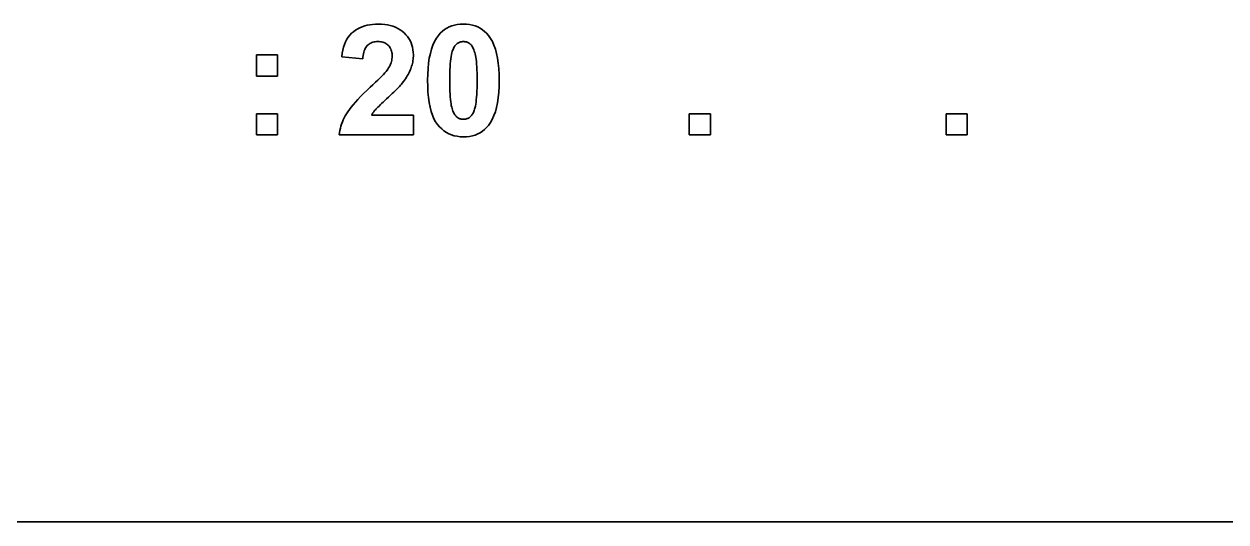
# Model space of a CAD drawing. Extents: x 23 to 587, y 4 to 413.
# Drawn here: x 242.37 to 250.54, y 153.04 to 156.43 of the extents above; entities that cross this region are included whole.
import ezdxf

# ---------------------------------------------------------------- set-up
doc = ezdxf.new("R2010")
doc.units = 0
doc.layers.get('0').update_dxf_attribs({"lineweight": 13})

# ---------------------------------------------------------------- blocks, each defined once
blk = doc.blocks.new('BLOCK7080')
at = {"color": 7, "lineweight": 35, "ltscale": 0.000850178}
blk.add_line((-48.039, 31.689), (-48.013, 31.711), dxfattribs=at)
at = {"color": 7, "lineweight": 35, "ltscale": 0.000848393}
blk.add_line((-48.013, 31.711), (-47.985, 31.731), dxfattribs=at)
at = {"color": 7, "lineweight": 35, "ltscale": 0.000848748}
blk.add_line((-47.985, 31.731), (-47.956, 31.748), dxfattribs=at)
at = {"color": 7, "lineweight": 35, "ltscale": 0.000852675}
blk.add_line((-47.956, 31.748), (-47.926, 31.764), dxfattribs=at)
at = {"color": 7, "lineweight": 35, "ltscale": 0.000861728}
blk.add_line((-47.926, 31.764), (-47.894, 31.777), dxfattribs=at)
at = {"color": 7, "lineweight": 35, "ltscale": 0.000874683}
blk.add_line((-47.894, 31.777), (-47.861, 31.789), dxfattribs=at)
at = {"color": 7, "lineweight": 35, "ltscale": 0.000891861}
blk.add_line((-47.861, 31.789), (-47.827, 31.798), dxfattribs=at)
at = {"color": 7, "lineweight": 35, "ltscale": 0.000912815}
blk.add_line((-47.827, 31.798), (-47.791, 31.805), dxfattribs=at)
at = {"color": 7, "lineweight": 35, "ltscale": 0.00093761}
blk.add_line((-47.791, 31.805), (-47.754, 31.81), dxfattribs=at)
at = {"color": 7, "lineweight": 35, "ltscale": 0.00096539}
blk.add_line((-47.754, 31.81), (-47.715, 31.814), dxfattribs=at)
at = {"color": 7, "lineweight": 35, "ltscale": 0.000996353}
blk.add_line((-47.715, 31.814), (-47.675, 31.815), dxfattribs=at)
at = {"color": 7, "lineweight": 35, "ltscale": 0.001087}
blk.add_line((-47.675, 31.815), (-47.632, 31.813), dxfattribs=at)
at = {"color": 7, "lineweight": 35, "ltscale": 0.001043}
blk.add_line((-47.632, 31.813), (-47.59, 31.81), dxfattribs=at)
at = {"color": 7, "lineweight": 35, "ltscale": 0.001003}
blk.add_line((-47.59, 31.81), (-47.551, 31.804), dxfattribs=at)
at = {"color": 7, "lineweight": 35, "ltscale": 0.000966732}
blk.add_line((-47.551, 31.804), (-47.513, 31.795), dxfattribs=at)
at = {"color": 7, "lineweight": 35, "ltscale": 0.000935483}
blk.add_line((-47.513, 31.795), (-47.477, 31.785), dxfattribs=at)
at = {"color": 7, "lineweight": 35, "ltscale": 0.000910193}
blk.add_line((-47.477, 31.785), (-47.443, 31.771), dxfattribs=at)
at = {"color": 7, "lineweight": 35, "ltscale": 0.000890415}
blk.add_line((-47.443, 31.771), (-47.411, 31.756), dxfattribs=at)
at = {"color": 7, "lineweight": 35, "ltscale": 0.000876876}
blk.add_line((-47.411, 31.756), (-47.381, 31.738), dxfattribs=at)
at = {"color": 7, "lineweight": 35, "ltscale": 0.000870221}
blk.add_line((-47.381, 31.738), (-47.353, 31.718), dxfattribs=at)
at = {"color": 7, "lineweight": 35, "ltscale": 0.00086951}
blk.add_line((-47.353, 31.718), (-47.327, 31.695), dxfattribs=at)
at = {"color": 7, "lineweight": 35, "ltscale": 0.000942967}
blk.add_line((-46.834, 31.69), (-46.806, 31.716), dxfattribs=at)
at = {"color": 7, "lineweight": 35, "ltscale": 0.000929019}
blk.add_line((-46.806, 31.716), (-46.777, 31.739), dxfattribs=at)
at = {"color": 7, "lineweight": 35, "ltscale": 0.00092326}
blk.add_line((-46.777, 31.739), (-46.746, 31.759), dxfattribs=at)
at = {"color": 7, "lineweight": 35, "ltscale": 0.000927058}
blk.add_line((-46.746, 31.759), (-46.713, 31.776), dxfattribs=at)
at = {"color": 7, "lineweight": 35, "ltscale": 0.000938943}
blk.add_line((-46.713, 31.776), (-46.678, 31.79), dxfattribs=at)
at = {"color": 7, "lineweight": 35, "ltscale": 0.000959793}
blk.add_line((-46.678, 31.79), (-46.641, 31.801), dxfattribs=at)
at = {"color": 7, "lineweight": 35, "ltscale": 0.000988305}
blk.add_line((-46.641, 31.801), (-46.603, 31.808), dxfattribs=at)
at = {"color": 7, "lineweight": 35, "ltscale": 0.001024}
for p, q in [((-46.603, 31.808), (-46.562, 31.813)), ((-46.436, 30.289), (-46.477, 30.284))]:
    blk.add_line(p, q, dxfattribs=at)
at = {"color": 7, "lineweight": 35, "ltscale": 0.001067}
for p, q in [((-46.562, 31.813), (-46.519, 31.815)), ((-46.519, 31.815), (-46.477, 31.813))]:
    blk.add_line(p, q, dxfattribs=at)
at = {"color": 7, "lineweight": 35, "ltscale": 0.001025}
for p, q in [((-46.477, 31.813), (-46.436, 31.808)), ((-46.815, 30.391), (-46.845, 30.419))]:
    blk.add_line(p, q, dxfattribs=at)
at = {"color": 7, "lineweight": 35, "ltscale": 0.000990151}
blk.add_line((-46.436, 31.808), (-46.397, 31.801), dxfattribs=at)
at = {"color": 7, "lineweight": 35, "ltscale": 0.000962381}
blk.add_line((-46.397, 31.801), (-46.36, 31.79), dxfattribs=at)
at = {"color": 7, "lineweight": 35, "ltscale": 0.000942919}
blk.add_line((-46.36, 31.79), (-46.325, 31.776), dxfattribs=at)
at = {"color": 7, "lineweight": 35, "ltscale": 0.000932061}
blk.add_line((-46.325, 31.776), (-46.292, 31.759), dxfattribs=at)
at = {"color": 7, "lineweight": 35, "ltscale": 0.000929682}
blk.add_line((-46.292, 31.759), (-46.261, 31.738), dxfattribs=at)
at = {"color": 7, "lineweight": 35, "ltscale": 0.000936733}
blk.add_line((-46.261, 31.738), (-46.231, 31.715), dxfattribs=at)
at = {"color": 7, "lineweight": 35, "ltscale": 0.00095222}
blk.add_line((-46.231, 31.715), (-46.204, 31.689), dxfattribs=at)
at = {"color": 7, "lineweight": 35, "ltscale": 0.001004}
blk.add_line((-48.149, 31.501), (-48.136, 31.539), dxfattribs=at)
at = {"color": 7, "lineweight": 35, "ltscale": 0.000961237}
blk.add_line((-48.136, 31.539), (-48.121, 31.574), dxfattribs=at)
at = {"color": 7, "lineweight": 35, "ltscale": 0.000923868}
blk.add_line((-48.121, 31.574), (-48.104, 31.607), dxfattribs=at)
at = {"color": 7, "lineweight": 35, "ltscale": 0.000893395}
blk.add_line((-48.104, 31.607), (-48.084, 31.637), dxfattribs=at)
at = {"color": 7, "lineweight": 35, "ltscale": 0.000870783}
blk.add_line((-48.084, 31.637), (-48.063, 31.664), dxfattribs=at)
at = {"color": 7, "lineweight": 35, "ltscale": 0.000856068}
blk.add_line((-48.063, 31.664), (-48.039, 31.689), dxfattribs=at)
at = {"color": 7, "lineweight": 35, "ltscale": 0.000373308}
blk.add_line((-47.803, 31.541), (-47.815, 31.532), dxfattribs=at)
at = {"color": 7, "lineweight": 35, "ltscale": 0.000372446}
blk.add_line((-47.791, 31.55), (-47.803, 31.541), dxfattribs=at)
at = {"color": 7, "lineweight": 35, "ltscale": 0.000374415}
blk.add_line((-47.777, 31.557), (-47.791, 31.55), dxfattribs=at)
at = {"color": 7, "lineweight": 35, "ltscale": 0.000379591}
blk.add_line((-47.763, 31.563), (-47.777, 31.557), dxfattribs=at)
at = {"color": 7, "lineweight": 35, "ltscale": 0.000387095}
blk.add_line((-47.749, 31.567), (-47.763, 31.563), dxfattribs=at)
at = {"color": 7, "lineweight": 35, "ltscale": 0.000397113}
blk.add_line((-47.733, 31.571), (-47.749, 31.567), dxfattribs=at)
at = {"color": 7, "lineweight": 35, "ltscale": 0.000409814}
blk.add_line((-47.717, 31.574), (-47.733, 31.571), dxfattribs=at)
at = {"color": 7, "lineweight": 35, "ltscale": 0.000424465}
blk.add_line((-47.7, 31.576), (-47.717, 31.574), dxfattribs=at)
at = {"color": 7, "lineweight": 35, "ltscale": 0.000441177}
blk.add_line((-47.683, 31.576), (-47.7, 31.576), dxfattribs=at)
at = {"color": 7, "lineweight": 35, "ltscale": 0.000445738}
blk.add_line((-47.665, 31.576), (-47.683, 31.576), dxfattribs=at)
at = {"color": 7, "lineweight": 35, "ltscale": 0.000427467}
blk.add_line((-47.648, 31.574), (-47.665, 31.576), dxfattribs=at)
at = {"color": 7, "lineweight": 35, "ltscale": 0.000411158}
blk.add_line((-47.632, 31.571), (-47.648, 31.574), dxfattribs=at)
at = {"color": 7, "lineweight": 35, "ltscale": 0.00039695}
blk.add_line((-47.616, 31.568), (-47.632, 31.571), dxfattribs=at)
at = {"color": 7, "lineweight": 35, "ltscale": 0.000384674}
blk.add_line((-47.601, 31.563), (-47.616, 31.568), dxfattribs=at)
at = {"color": 7, "lineweight": 35, "ltscale": 0.000374989}
blk.add_line((-47.588, 31.558), (-47.601, 31.563), dxfattribs=at)
at = {"color": 7, "lineweight": 35, "ltscale": 0.00036783}
blk.add_line((-47.574, 31.551), (-47.588, 31.558), dxfattribs=at)
at = {"color": 7, "lineweight": 35, "ltscale": 0.000363589}
blk.add_line((-47.562, 31.543), (-47.574, 31.551), dxfattribs=at)
at = {"color": 7, "lineweight": 35, "ltscale": 0.000362108}
blk.add_line((-47.551, 31.534), (-47.562, 31.543), dxfattribs=at)
at = {"color": 7, "lineweight": 35, "ltscale": 0.000859981}
blk.add_line((-47.327, 31.695), (-47.302, 31.67), dxfattribs=at)
at = {"color": 7, "lineweight": 35, "ltscale": 0.000838392}
blk.add_line((-47.302, 31.67), (-47.281, 31.645), dxfattribs=at)
at = {"color": 7, "lineweight": 35, "ltscale": 0.000823263}
blk.add_line((-47.281, 31.645), (-47.262, 31.618), dxfattribs=at)
at = {"color": 7, "lineweight": 35, "ltscale": 0.000812658}
blk.add_line((-47.262, 31.618), (-47.245, 31.59), dxfattribs=at)
at = {"color": 7, "lineweight": 35, "ltscale": 0.000808932}
blk.add_line((-47.245, 31.59), (-47.231, 31.561), dxfattribs=at)
at = {"color": 7, "lineweight": 35, "ltscale": 0.000810975}
blk.add_line((-47.231, 31.561), (-47.22, 31.53), dxfattribs=at)
at = {"color": 7, "lineweight": 35, "ltscale": 0.001347}
blk.add_line((-46.934, 31.528), (-46.912, 31.577), dxfattribs=at)
at = {"color": 7, "lineweight": 35, "ltscale": 0.001274}
for p, q in [((-46.912, 31.577), (-46.887, 31.621)), ((-46.921, 30.529), (-46.941, 30.576))]:
    blk.add_line(p, q, dxfattribs=at)
at = {"color": 7, "lineweight": 35, "ltscale": 0.001213}
for p, q in [((-46.887, 31.621), (-46.859, 31.661)), ((-46.152, 30.476), (-46.18, 30.436))]:
    blk.add_line(p, q, dxfattribs=at)
at = {"color": 7, "lineweight": 35, "ltscale": 0.000965352}
blk.add_line((-46.859, 31.661), (-46.834, 31.69), dxfattribs=at)
at = {"color": 7, "lineweight": 35, "ltscale": 0.000268644}
blk.add_line((-46.62, 31.536), (-46.612, 31.543), dxfattribs=at)
at = {"color": 7, "lineweight": 35, "ltscale": 0.000260657}
blk.add_line((-46.612, 31.543), (-46.604, 31.549), dxfattribs=at)
at = {"color": 7, "lineweight": 35, "ltscale": 0.000255773}
for p, q in [((-46.604, 31.549), (-46.596, 31.555)), ((-46.434, 30.548), (-46.443, 30.542))]:
    blk.add_line(p, q, dxfattribs=at)
at = {"color": 7, "lineweight": 35, "ltscale": 0.000251624}
blk.add_line((-46.596, 31.555), (-46.587, 31.56), dxfattribs=at)
at = {"color": 7, "lineweight": 35, "ltscale": 0.00024911}
blk.add_line((-46.587, 31.56), (-46.578, 31.564), dxfattribs=at)
at = {"color": 7, "lineweight": 35, "ltscale": 0.000247436}
blk.add_line((-46.578, 31.564), (-46.569, 31.568), dxfattribs=at)
at = {"color": 7, "lineweight": 35, "ltscale": 0.000247247}
blk.add_line((-46.569, 31.568), (-46.559, 31.571), dxfattribs=at)
at = {"color": 7, "lineweight": 35, "ltscale": 0.000247978}
blk.add_line((-46.559, 31.571), (-46.55, 31.573), dxfattribs=at)
at = {"color": 7, "lineweight": 35, "ltscale": 0.000250475}
for p, q in [((-46.55, 31.573), (-46.54, 31.575)), ((-46.489, 30.524), (-46.499, 30.523))]:
    blk.add_line(p, q, dxfattribs=at)
at = {"color": 7, "lineweight": 35, "ltscale": 0.000253541}
blk.add_line((-46.54, 31.575), (-46.53, 31.576), dxfattribs=at)
at = {"color": 7, "lineweight": 35, "ltscale": 0.000258411}
blk.add_line((-46.53, 31.576), (-46.519, 31.576), dxfattribs=at)
at = {"color": 7, "lineweight": 35, "ltscale": 0.000257974}
blk.add_line((-46.519, 31.576), (-46.509, 31.576), dxfattribs=at)
at = {"color": 7, "lineweight": 35, "ltscale": 0.000253429}
blk.add_line((-46.509, 31.576), (-46.499, 31.575), dxfattribs=at)
at = {"color": 7, "lineweight": 35, "ltscale": 0.00024971}
blk.add_line((-46.499, 31.575), (-46.489, 31.573), dxfattribs=at)
at = {"color": 7, "lineweight": 35, "ltscale": 0.000247225}
blk.add_line((-46.489, 31.573), (-46.479, 31.571), dxfattribs=at)
at = {"color": 7, "lineweight": 35, "ltscale": 0.000246176}
blk.add_line((-46.479, 31.571), (-46.47, 31.568), dxfattribs=at)
at = {"color": 7, "lineweight": 35, "ltscale": 0.000246019}
blk.add_line((-46.47, 31.568), (-46.461, 31.564), dxfattribs=at)
at = {"color": 7, "lineweight": 35, "ltscale": 0.000247716}
blk.add_line((-46.461, 31.564), (-46.452, 31.56), dxfattribs=at)
at = {"color": 7, "lineweight": 35, "ltscale": 0.000249822}
blk.add_line((-46.452, 31.56), (-46.443, 31.555), dxfattribs=at)
at = {"color": 7, "lineweight": 35, "ltscale": 0.000254026}
blk.add_line((-46.443, 31.555), (-46.435, 31.549), dxfattribs=at)
at = {"color": 7, "lineweight": 35, "ltscale": 0.000258812}
blk.add_line((-46.435, 31.549), (-46.427, 31.543), dxfattribs=at)
at = {"color": 7, "lineweight": 35, "ltscale": 0.000269836}
blk.add_line((-46.427, 31.543), (-46.419, 31.536), dxfattribs=at)
at = {"color": 7, "lineweight": 35, "ltscale": 0.000975697}
blk.add_line((-46.204, 31.689), (-46.179, 31.659), dxfattribs=at)
at = {"color": 7, "lineweight": 35, "ltscale": 0.001203}
blk.add_line((-46.179, 31.659), (-46.151, 31.62), dxfattribs=at)
at = {"color": 7, "lineweight": 35, "ltscale": 0.001266}
blk.add_line((-46.151, 31.62), (-46.126, 31.576), dxfattribs=at)
at = {"color": 7, "lineweight": 35, "ltscale": 0.001341}
blk.add_line((-46.126, 31.576), (-46.104, 31.527), dxfattribs=at)
at = {"color": 7, "lineweight": 35, "ltscale": 0.007188}
for p, q in [((-49.334, 31.395), (-49.047, 31.395)), ((-49.334, 31.108), (-49.334, 31.395)), ((-49.047, 31.395), (-49.047, 31.108)), ((-49.047, 31.108), (-49.334, 31.108)), ((-49.334, 30.596), (-49.047, 30.596)), ((-49.334, 30.308), (-49.334, 30.596)), ((-49.047, 30.596), (-49.047, 30.308)), ((-43.45, 30.596), (-43.162, 30.596)), ((-43.45, 30.308), (-43.45, 30.596)), ((-43.162, 30.596), (-43.162, 30.308)), ((-39.957, 30.596), (-39.669, 30.596)), ((-39.957, 30.308), (-39.957, 30.596)), ((-39.669, 30.596), (-39.669, 30.308)), ((-49.047, 30.308), (-49.334, 30.308)), ((-43.162, 30.308), (-43.45, 30.308)), ((-39.669, 30.308), (-39.957, 30.308))]:
    blk.add_line(p, q, dxfattribs=at)
at = {"color": 7, "lineweight": 35, "ltscale": 0.001164}
blk.add_line((-48.174, 31.37), (-48.168, 31.417), dxfattribs=at)
at = {"color": 7, "lineweight": 35, "ltscale": 0.001106}
blk.add_line((-48.168, 31.417), (-48.159, 31.46), dxfattribs=at)
at = {"color": 7, "lineweight": 35, "ltscale": 0.001053}
for p, q in [((-48.159, 31.46), (-48.149, 31.501)), ((-46.336, 30.904), (-46.338, 30.862))]:
    blk.add_line(p, q, dxfattribs=at)
at = {"color": 7, "lineweight": 35, "ltscale": 0.00058046}
blk.add_line((-47.882, 31.389), (-47.885, 31.366), dxfattribs=at)
at = {"color": 7, "lineweight": 35, "ltscale": 0.00054847}
blk.add_line((-47.878, 31.411), (-47.882, 31.389), dxfattribs=at)
at = {"color": 7, "lineweight": 35, "ltscale": 0.000517964}
blk.add_line((-47.874, 31.431), (-47.878, 31.411), dxfattribs=at)
at = {"color": 7, "lineweight": 35, "ltscale": 0.000489145}
blk.add_line((-47.868, 31.45), (-47.874, 31.431), dxfattribs=at)
at = {"color": 7, "lineweight": 35, "ltscale": 0.000462577}
blk.add_line((-47.861, 31.467), (-47.868, 31.45), dxfattribs=at)
at = {"color": 7, "lineweight": 35, "ltscale": 0.000438716}
blk.add_line((-47.854, 31.483), (-47.861, 31.467), dxfattribs=at)
at = {"color": 7, "lineweight": 35, "ltscale": 0.000416982}
blk.add_line((-47.845, 31.497), (-47.854, 31.483), dxfattribs=at)
at = {"color": 7, "lineweight": 35, "ltscale": 0.00039952}
blk.add_line((-47.836, 31.51), (-47.845, 31.497), dxfattribs=at)
at = {"color": 7, "lineweight": 35, "ltscale": 0.000385132}
blk.add_line((-47.826, 31.522), (-47.836, 31.51), dxfattribs=at)
at = {"color": 7, "lineweight": 35, "ltscale": 0.000377158}
blk.add_line((-47.815, 31.532), (-47.826, 31.522), dxfattribs=at)
at = {"color": 7, "lineweight": 35, "ltscale": 0.000363442}
blk.add_line((-47.54, 31.524), (-47.551, 31.534), dxfattribs=at)
at = {"color": 7, "lineweight": 35, "ltscale": 0.000364409}
blk.add_line((-47.53, 31.514), (-47.54, 31.524), dxfattribs=at)
at = {"color": 7, "lineweight": 35, "ltscale": 0.000365175}
blk.add_line((-47.521, 31.502), (-47.53, 31.514), dxfattribs=at)
at = {"color": 7, "lineweight": 35, "ltscale": 0.000368949}
blk.add_line((-47.514, 31.489), (-47.521, 31.502), dxfattribs=at)
at = {"color": 7, "lineweight": 35, "ltscale": 0.000376073}
blk.add_line((-47.507, 31.476), (-47.514, 31.489), dxfattribs=at)
at = {"color": 7, "lineweight": 35, "ltscale": 0.000385641}
blk.add_line((-47.501, 31.462), (-47.507, 31.476), dxfattribs=at)
at = {"color": 7, "lineweight": 35, "ltscale": 0.000398083}
blk.add_line((-47.497, 31.446), (-47.501, 31.462), dxfattribs=at)
at = {"color": 7, "lineweight": 35, "ltscale": 0.000412868}
blk.add_line((-47.493, 31.43), (-47.497, 31.446), dxfattribs=at)
at = {"color": 7, "lineweight": 35, "ltscale": 0.00043021}
blk.add_line((-47.49, 31.413), (-47.493, 31.43), dxfattribs=at)
at = {"color": 7, "lineweight": 35, "ltscale": 0.000449148}
blk.add_line((-47.489, 31.395), (-47.49, 31.413), dxfattribs=at)
at = {"color": 7, "lineweight": 35, "ltscale": 0.000470154}
blk.add_line((-47.488, 31.377), (-47.489, 31.395), dxfattribs=at)
at = {"color": 7, "lineweight": 35, "ltscale": 0.000435504}
blk.add_line((-47.489, 31.359), (-47.488, 31.377), dxfattribs=at)
at = {"color": 7, "lineweight": 35, "ltscale": 0.000818802}
blk.add_line((-47.22, 31.53), (-47.211, 31.499), dxfattribs=at)
at = {"color": 7, "lineweight": 35, "ltscale": 0.000832364}
blk.add_line((-47.211, 31.499), (-47.205, 31.466), dxfattribs=at)
at = {"color": 7, "lineweight": 35, "ltscale": 0.000851809}
blk.add_line((-47.205, 31.466), (-47.201, 31.432), dxfattribs=at)
at = {"color": 7, "lineweight": 35, "ltscale": 0.000876048}
blk.add_line((-47.201, 31.432), (-47.2, 31.397), dxfattribs=at)
at = {"color": 7, "lineweight": 35, "ltscale": 0.00049972}
blk.add_line((-47.2, 31.377), (-47.201, 31.357), dxfattribs=at)
at = {"color": 7, "lineweight": 35, "ltscale": 0.00050438}
blk.add_line((-47.2, 31.397), (-47.2, 31.377), dxfattribs=at)
at = {"color": 7, "lineweight": 35, "ltscale": 0.001619}
blk.add_line((-46.983, 31.352), (-46.969, 31.415), dxfattribs=at)
at = {"color": 7, "lineweight": 35, "ltscale": 0.00152}
blk.add_line((-46.969, 31.415), (-46.953, 31.474), dxfattribs=at)
at = {"color": 7, "lineweight": 35, "ltscale": 0.001429}
blk.add_line((-46.953, 31.474), (-46.934, 31.528), dxfattribs=at)
at = {"color": 7, "lineweight": 35, "ltscale": 0.00068354}
blk.add_line((-46.687, 31.373), (-46.681, 31.4), dxfattribs=at)
at = {"color": 7, "lineweight": 35, "ltscale": 0.000612248}
blk.add_line((-46.681, 31.4), (-46.676, 31.424), dxfattribs=at)
at = {"color": 7, "lineweight": 35, "ltscale": 0.000432751}
blk.add_line((-46.676, 31.424), (-46.671, 31.44), dxfattribs=at)
at = {"color": 7, "lineweight": 35, "ltscale": 0.000410171}
for p, q in [((-46.671, 31.44), (-46.666, 31.456)), ((-46.367, 30.657), (-46.372, 30.641))]:
    blk.add_line(p, q, dxfattribs=at)
at = {"color": 7, "lineweight": 35, "ltscale": 0.000388376}
blk.add_line((-46.666, 31.456), (-46.661, 31.471), dxfattribs=at)
at = {"color": 7, "lineweight": 35, "ltscale": 0.000367323}
blk.add_line((-46.661, 31.471), (-46.655, 31.484), dxfattribs=at)
at = {"color": 7, "lineweight": 35, "ltscale": 0.000346917}
for p, q in [((-46.655, 31.484), (-46.649, 31.496)), ((-46.384, 30.613), (-46.39, 30.601))]:
    blk.add_line(p, q, dxfattribs=at)
at = {"color": 7, "lineweight": 35, "ltscale": 0.000328413}
blk.add_line((-46.649, 31.496), (-46.642, 31.508), dxfattribs=at)
at = {"color": 7, "lineweight": 35, "ltscale": 0.000310854}
blk.add_line((-46.642, 31.508), (-46.635, 31.518), dxfattribs=at)
at = {"color": 7, "lineweight": 35, "ltscale": 0.000294548}
for p, q in [((-46.635, 31.518), (-46.628, 31.527)), ((-46.403, 30.579), (-46.411, 30.57))]:
    blk.add_line(p, q, dxfattribs=at)
at = {"color": 7, "lineweight": 35, "ltscale": 0.000280871}
blk.add_line((-46.628, 31.527), (-46.62, 31.536), dxfattribs=at)
at = {"color": 7, "lineweight": 35, "ltscale": 0.000288147}
blk.add_line((-46.419, 31.536), (-46.411, 31.527), dxfattribs=at)
at = {"color": 7, "lineweight": 35, "ltscale": 0.000309577}
blk.add_line((-46.411, 31.527), (-46.404, 31.517), dxfattribs=at)
at = {"color": 7, "lineweight": 35, "ltscale": 0.000332395}
blk.add_line((-46.404, 31.517), (-46.397, 31.506), dxfattribs=at)
at = {"color": 7, "lineweight": 35, "ltscale": 0.000357218}
blk.add_line((-46.397, 31.506), (-46.39, 31.493), dxfattribs=at)
at = {"color": 7, "lineweight": 35, "ltscale": 0.000383249}
blk.add_line((-46.39, 31.493), (-46.383, 31.479), dxfattribs=at)
at = {"color": 7, "lineweight": 35, "ltscale": 0.00041046}
blk.add_line((-46.383, 31.479), (-46.377, 31.464), dxfattribs=at)
at = {"color": 7, "lineweight": 35, "ltscale": 0.000438559}
blk.add_line((-46.377, 31.464), (-46.371, 31.448), dxfattribs=at)
at = {"color": 7, "lineweight": 35, "ltscale": 0.000466971}
blk.add_line((-46.371, 31.448), (-46.365, 31.43), dxfattribs=at)
at = {"color": 7, "lineweight": 35, "ltscale": 0.000496328}
blk.add_line((-46.365, 31.43), (-46.36, 31.411), dxfattribs=at)
at = {"color": 7, "lineweight": 35, "ltscale": 0.000549935}
blk.add_line((-46.36, 31.411), (-46.355, 31.389), dxfattribs=at)
at = {"color": 7, "lineweight": 35, "ltscale": 0.000627839}
blk.add_line((-46.355, 31.389), (-46.35, 31.365), dxfattribs=at)
at = {"color": 7, "lineweight": 35, "ltscale": 0.001427}
for p, q in [((-46.104, 31.527), (-46.085, 31.473)), ((-47.917, 30.829), (-47.876, 30.869))]:
    blk.add_line(p, q, dxfattribs=at)
at = {"color": 7, "lineweight": 35, "ltscale": 0.001521}
blk.add_line((-46.085, 31.473), (-46.069, 31.414), dxfattribs=at)
at = {"color": 7, "lineweight": 35, "ltscale": 0.001621}
blk.add_line((-46.069, 31.414), (-46.056, 31.351), dxfattribs=at)
at = {"color": 7, "lineweight": 35, "ltscale": 0.007198}
blk.add_line((-47.887, 31.342), (-48.174, 31.37), dxfattribs=at)
at = {"color": 7, "lineweight": 35, "ltscale": 0.00061373}
blk.add_line((-47.885, 31.366), (-47.887, 31.342), dxfattribs=at)
at = {"color": 7, "lineweight": 35, "ltscale": 0.000526269}
blk.add_line((-47.548, 31.201), (-47.536, 31.218), dxfattribs=at)
at = {"color": 7, "lineweight": 35, "ltscale": 0.000510398}
blk.add_line((-47.536, 31.218), (-47.526, 31.236), dxfattribs=at)
at = {"color": 7, "lineweight": 35, "ltscale": 0.000495268}
blk.add_line((-47.526, 31.236), (-47.517, 31.254), dxfattribs=at)
at = {"color": 7, "lineweight": 35, "ltscale": 0.000481714}
blk.add_line((-47.517, 31.254), (-47.51, 31.271), dxfattribs=at)
at = {"color": 7, "lineweight": 35, "ltscale": 0.00046981}
blk.add_line((-47.51, 31.271), (-47.503, 31.289), dxfattribs=at)
at = {"color": 7, "lineweight": 35, "ltscale": 0.00045928}
blk.add_line((-47.503, 31.289), (-47.498, 31.307), dxfattribs=at)
at = {"color": 7, "lineweight": 35, "ltscale": 0.000450458}
blk.add_line((-47.498, 31.307), (-47.494, 31.324), dxfattribs=at)
at = {"color": 7, "lineweight": 35, "ltscale": 0.000443768}
blk.add_line((-47.494, 31.324), (-47.491, 31.342), dxfattribs=at)
at = {"color": 7, "lineweight": 35, "ltscale": 0.000438676}
blk.add_line((-47.491, 31.342), (-47.489, 31.359), dxfattribs=at)
at = {"color": 7, "lineweight": 35, "ltscale": 0.000491745}
blk.add_line((-47.229, 31.223), (-47.236, 31.204), dxfattribs=at)
at = {"color": 7, "lineweight": 35, "ltscale": 0.000490288}
blk.add_line((-47.223, 31.241), (-47.229, 31.223), dxfattribs=at)
at = {"color": 7, "lineweight": 35, "ltscale": 0.000489313}
blk.add_line((-47.218, 31.26), (-47.223, 31.241), dxfattribs=at)
at = {"color": 7, "lineweight": 35, "ltscale": 0.000489401}
blk.add_line((-47.213, 31.279), (-47.218, 31.26), dxfattribs=at)
at = {"color": 7, "lineweight": 35, "ltscale": 0.000489806}
blk.add_line((-47.209, 31.298), (-47.213, 31.279), dxfattribs=at)
at = {"color": 7, "lineweight": 35, "ltscale": 0.000491706}
blk.add_line((-47.206, 31.318), (-47.209, 31.298), dxfattribs=at)
at = {"color": 7, "lineweight": 35, "ltscale": 0.00049353}
blk.add_line((-47.203, 31.337), (-47.206, 31.318), dxfattribs=at)
at = {"color": 7, "lineweight": 35, "ltscale": 0.000496453}
blk.add_line((-47.201, 31.357), (-47.203, 31.337), dxfattribs=at)
at = {"color": 7, "lineweight": 35, "ltscale": 0.001943}
blk.add_line((-47.005, 31.134), (-47, 31.211), dxfattribs=at)
at = {"color": 7, "lineweight": 35, "ltscale": 0.00183}
blk.add_line((-47, 31.211), (-46.993, 31.284), dxfattribs=at)
at = {"color": 7, "lineweight": 35, "ltscale": 0.001722}
blk.add_line((-46.993, 31.284), (-46.983, 31.352), dxfattribs=at)
at = {"color": 7, "lineweight": 35, "ltscale": 0.001055}
blk.add_line((-46.703, 31.193), (-46.701, 31.235), dxfattribs=at)
at = {"color": 7, "lineweight": 35, "ltscale": 0.000979228}
blk.add_line((-46.701, 31.235), (-46.698, 31.274), dxfattribs=at)
at = {"color": 7, "lineweight": 35, "ltscale": 0.000904341}
blk.add_line((-46.698, 31.274), (-46.695, 31.31), dxfattribs=at)
at = {"color": 7, "lineweight": 35, "ltscale": 0.000829959}
blk.add_line((-46.695, 31.31), (-46.691, 31.343), dxfattribs=at)
at = {"color": 7, "lineweight": 35, "ltscale": 0.000756666}
blk.add_line((-46.691, 31.343), (-46.687, 31.373), dxfattribs=at)
at = {"color": 7, "lineweight": 35, "ltscale": 0.000707071}
for p, q in [((-46.35, 31.365), (-46.346, 31.337)), ((-46.688, 30.732), (-46.692, 30.76))]:
    blk.add_line(p, q, dxfattribs=at)
at = {"color": 7, "lineweight": 35, "ltscale": 0.000787924}
blk.add_line((-46.346, 31.337), (-46.343, 31.305), dxfattribs=at)
at = {"color": 7, "lineweight": 35, "ltscale": 0.000868627}
blk.add_line((-46.343, 31.305), (-46.34, 31.271), dxfattribs=at)
at = {"color": 7, "lineweight": 35, "ltscale": 0.000949866}
blk.add_line((-46.34, 31.271), (-46.337, 31.233), dxfattribs=at)
at = {"color": 7, "lineweight": 35, "ltscale": 0.001032}
for p, q in [((-46.337, 31.233), (-46.335, 31.192)), ((-46.701, 30.863), (-46.703, 30.905))]:
    blk.add_line(p, q, dxfattribs=at)
at = {"color": 7, "lineweight": 35, "ltscale": 0.001728}
for p, q in [((-46.056, 31.351), (-46.045, 31.282)), ((-46.046, 30.814), (-46.056, 30.746))]:
    blk.add_line(p, q, dxfattribs=at)
at = {"color": 7, "lineweight": 35, "ltscale": 0.001839}
blk.add_line((-46.045, 31.282), (-46.038, 31.209), dxfattribs=at)
at = {"color": 7, "lineweight": 35, "ltscale": 0.001092}
blk.add_line((-47.714, 31.023), (-47.683, 31.053), dxfattribs=at)
at = {"color": 7, "lineweight": 35, "ltscale": 0.000996982}
blk.add_line((-47.683, 31.053), (-47.655, 31.081), dxfattribs=at)
at = {"color": 7, "lineweight": 35, "ltscale": 0.000902824}
blk.add_line((-47.655, 31.081), (-47.629, 31.107), dxfattribs=at)
at = {"color": 7, "lineweight": 35, "ltscale": 0.000808632}
blk.add_line((-47.629, 31.107), (-47.607, 31.13), dxfattribs=at)
at = {"color": 7, "lineweight": 35, "ltscale": 0.000714533}
blk.add_line((-47.607, 31.13), (-47.588, 31.151), dxfattribs=at)
at = {"color": 7, "lineweight": 35, "ltscale": 0.000620898}
blk.add_line((-47.588, 31.151), (-47.571, 31.17), dxfattribs=at)
at = {"color": 7, "lineweight": 35, "ltscale": 0.000527851}
blk.add_line((-47.571, 31.17), (-47.558, 31.187), dxfattribs=at)
at = {"color": 7, "lineweight": 35, "ltscale": 0.000435909}
blk.add_line((-47.558, 31.187), (-47.548, 31.201), dxfattribs=at)
at = {"color": 7, "lineweight": 35, "ltscale": 0.000613181}
blk.add_line((-47.321, 31.052), (-47.336, 31.032), dxfattribs=at)
at = {"color": 7, "lineweight": 35, "ltscale": 0.000597363}
blk.add_line((-47.308, 31.072), (-47.321, 31.052), dxfattribs=at)
at = {"color": 7, "lineweight": 35, "ltscale": 0.000581711}
blk.add_line((-47.295, 31.091), (-47.308, 31.072), dxfattribs=at)
at = {"color": 7, "lineweight": 35, "ltscale": 0.000566648}
blk.add_line((-47.283, 31.11), (-47.295, 31.091), dxfattribs=at)
at = {"color": 7, "lineweight": 35, "ltscale": 0.00055219}
blk.add_line((-47.272, 31.13), (-47.283, 31.11), dxfattribs=at)
at = {"color": 7, "lineweight": 35, "ltscale": 0.000537844}
blk.add_line((-47.262, 31.148), (-47.272, 31.13), dxfattribs=at)
at = {"color": 7, "lineweight": 35, "ltscale": 0.000524246}
blk.add_line((-47.252, 31.167), (-47.262, 31.148), dxfattribs=at)
at = {"color": 7, "lineweight": 35, "ltscale": 0.000510958}
blk.add_line((-47.244, 31.186), (-47.252, 31.167), dxfattribs=at)
at = {"color": 7, "lineweight": 35, "ltscale": 0.000498604}
blk.add_line((-47.236, 31.204), (-47.244, 31.186), dxfattribs=at)
at = {"color": 7, "lineweight": 35, "ltscale": 0.002059}
blk.add_line((-47.006, 31.051), (-47.005, 31.134), dxfattribs=at)
at = {"color": 7, "lineweight": 35, "ltscale": 0.002093}
blk.add_line((-47.005, 30.968), (-47.006, 31.051), dxfattribs=at)
at = {"color": 7, "lineweight": 35, "ltscale": 0.001282}
blk.add_line((-46.706, 31.048), (-46.705, 31.099), dxfattribs=at)
at = {"color": 7, "lineweight": 35, "ltscale": 0.001278}
blk.add_line((-46.705, 30.997), (-46.706, 31.048), dxfattribs=at)
at = {"color": 7, "lineweight": 35, "ltscale": 0.001206}
blk.add_line((-46.705, 31.099), (-46.704, 31.148), dxfattribs=at)
at = {"color": 7, "lineweight": 35, "ltscale": 0.00113}
blk.add_line((-46.704, 31.148), (-46.703, 31.193), dxfattribs=at)
at = {"color": 7, "lineweight": 35, "ltscale": 0.001114}
for p, q in [((-46.335, 31.192), (-46.334, 31.147)), ((-46.703, 30.905), (-46.704, 30.949))]:
    blk.add_line(p, q, dxfattribs=at)
at = {"color": 7, "lineweight": 35, "ltscale": 0.001196}
for p, q in [((-46.334, 31.147), (-46.333, 31.099)), ((-46.704, 30.949), (-46.705, 30.997))]:
    blk.add_line(p, q, dxfattribs=at)
at = {"color": 7, "lineweight": 35, "ltscale": 0.001279}
blk.add_line((-46.333, 31.099), (-46.333, 31.048), dxfattribs=at)
at = {"color": 7, "lineweight": 35, "ltscale": 0.001281}
for p, q in [((-46.333, 31.048), (-46.333, 30.997)), ((-47.786, 30.955), (-47.749, 30.99))]:
    blk.add_line(p, q, dxfattribs=at)
at = {"color": 7, "lineweight": 35, "ltscale": 0.001955}
blk.add_line((-46.038, 31.209), (-46.034, 31.131), dxfattribs=at)
at = {"color": 7, "lineweight": 35, "ltscale": 0.002073}
blk.add_line((-46.034, 31.131), (-46.032, 31.048), dxfattribs=at)
at = {"color": 7, "lineweight": 35, "ltscale": 0.002069}
blk.add_line((-46.032, 31.048), (-46.034, 30.965), dxfattribs=at)
at = {"color": 7, "lineweight": 35, "ltscale": 0.001515}
blk.add_line((-47.876, 30.869), (-47.833, 30.911), dxfattribs=at)
at = {"color": 7, "lineweight": 35, "ltscale": 0.001603}
blk.add_line((-47.833, 30.911), (-47.786, 30.955), dxfattribs=at)
at = {"color": 7, "lineweight": 35, "ltscale": 0.001186}
blk.add_line((-47.749, 30.99), (-47.714, 31.023), dxfattribs=at)
at = {"color": 7, "lineweight": 35, "ltscale": 0.000797123}
blk.add_line((-47.465, 30.891), (-47.488, 30.869), dxfattribs=at)
at = {"color": 7, "lineweight": 35, "ltscale": 0.000746416}
blk.add_line((-47.444, 30.912), (-47.465, 30.891), dxfattribs=at)
at = {"color": 7, "lineweight": 35, "ltscale": 0.000696182}
blk.add_line((-47.424, 30.931), (-47.444, 30.912), dxfattribs=at)
at = {"color": 7, "lineweight": 35, "ltscale": 0.000645986}
blk.add_line((-47.406, 30.95), (-47.424, 30.931), dxfattribs=at)
at = {"color": 7, "lineweight": 35, "ltscale": 0.000595895}
blk.add_line((-47.39, 30.967), (-47.406, 30.95), dxfattribs=at)
at = {"color": 7, "lineweight": 35, "ltscale": 0.00054613}
blk.add_line((-47.375, 30.983), (-47.39, 30.967), dxfattribs=at)
at = {"color": 7, "lineweight": 35, "ltscale": 0.000496636}
blk.add_line((-47.362, 30.998), (-47.375, 30.983), dxfattribs=at)
at = {"color": 7, "lineweight": 35, "ltscale": 0.000446901}
blk.add_line((-47.351, 31.012), (-47.362, 30.998), dxfattribs=at)
at = {"color": 7, "lineweight": 35, "ltscale": 0.000629403}
blk.add_line((-47.336, 31.032), (-47.351, 31.012), dxfattribs=at)
at = {"color": 7, "lineweight": 35, "ltscale": 0.001964}
blk.add_line((-47.001, 30.889), (-47.005, 30.968), dxfattribs=at)
at = {"color": 7, "lineweight": 35, "ltscale": 0.001837}
blk.add_line((-46.994, 30.816), (-47.001, 30.889), dxfattribs=at)
at = {"color": 7, "lineweight": 35, "ltscale": 0.001129}
blk.add_line((-46.334, 30.949), (-46.336, 30.904), dxfattribs=at)
at = {"color": 7, "lineweight": 35, "ltscale": 0.001205}
blk.add_line((-46.333, 30.997), (-46.334, 30.949), dxfattribs=at)
at = {"color": 7, "lineweight": 35, "ltscale": 0.001838}
blk.add_line((-46.038, 30.887), (-46.046, 30.814), dxfattribs=at)
at = {"color": 7, "lineweight": 35, "ltscale": 0.001952}
blk.add_line((-46.034, 30.965), (-46.038, 30.887), dxfattribs=at)
at = {"color": 7, "lineweight": 35, "ltscale": 0.001166}
blk.add_line((-48.018, 30.718), (-47.988, 30.753), dxfattribs=at)
at = {"color": 7, "lineweight": 35, "ltscale": 0.001252}
blk.add_line((-47.988, 30.753), (-47.954, 30.79), dxfattribs=at)
at = {"color": 7, "lineweight": 35, "ltscale": 0.001339}
blk.add_line((-47.954, 30.79), (-47.917, 30.829), dxfattribs=at)
at = {"color": 7, "lineweight": 35, "ltscale": 0.000630433}
blk.add_line((-47.632, 30.735), (-47.651, 30.717), dxfattribs=at)
at = {"color": 7, "lineweight": 35, "ltscale": 0.000695398}
blk.add_line((-47.612, 30.754), (-47.632, 30.735), dxfattribs=at)
at = {"color": 7, "lineweight": 35, "ltscale": 0.000760708}
blk.add_line((-47.59, 30.774), (-47.612, 30.754), dxfattribs=at)
at = {"color": 7, "lineweight": 35, "ltscale": 0.000825744}
blk.add_line((-47.566, 30.797), (-47.59, 30.774), dxfattribs=at)
at = {"color": 7, "lineweight": 35, "ltscale": 0.000890625}
blk.add_line((-47.539, 30.821), (-47.566, 30.797), dxfattribs=at)
at = {"color": 7, "lineweight": 35, "ltscale": 0.000898121}
blk.add_line((-47.513, 30.845), (-47.539, 30.821), dxfattribs=at)
at = {"color": 7, "lineweight": 35, "ltscale": 0.000847257}
blk.add_line((-47.488, 30.869), (-47.513, 30.845), dxfattribs=at)
at = {"color": 7, "lineweight": 35, "ltscale": 0.001714}
blk.add_line((-46.985, 30.748), (-46.994, 30.816), dxfattribs=at)
at = {"color": 7, "lineweight": 35, "ltscale": 0.001595}
blk.add_line((-46.973, 30.685), (-46.985, 30.748), dxfattribs=at)
at = {"color": 7, "lineweight": 35, "ltscale": 0.000950213}
blk.add_line((-46.699, 30.825), (-46.701, 30.863), dxfattribs=at)
at = {"color": 7, "lineweight": 35, "ltscale": 0.00086827}
blk.add_line((-46.696, 30.791), (-46.699, 30.825), dxfattribs=at)
at = {"color": 7, "lineweight": 35, "ltscale": 0.000787926}
blk.add_line((-46.692, 30.76), (-46.696, 30.791), dxfattribs=at)
at = {"color": 7, "lineweight": 35, "ltscale": 0.000627875}
blk.add_line((-46.684, 30.707), (-46.688, 30.732), dxfattribs=at)
at = {"color": 7, "lineweight": 35, "ltscale": 0.000679376}
blk.add_line((-46.352, 30.724), (-46.357, 30.697), dxfattribs=at)
at = {"color": 7, "lineweight": 35, "ltscale": 0.000752487}
blk.add_line((-46.348, 30.754), (-46.352, 30.724), dxfattribs=at)
at = {"color": 7, "lineweight": 35, "ltscale": 0.000826978}
blk.add_line((-46.344, 30.787), (-46.348, 30.754), dxfattribs=at)
at = {"color": 7, "lineweight": 35, "ltscale": 0.000901677}
blk.add_line((-46.34, 30.823), (-46.344, 30.787), dxfattribs=at)
at = {"color": 7, "lineweight": 35, "ltscale": 0.000976559}
blk.add_line((-46.338, 30.862), (-46.34, 30.823), dxfattribs=at)
at = {"color": 7, "lineweight": 35, "ltscale": 0.001624}
blk.add_line((-46.056, 30.746), (-46.069, 30.682), dxfattribs=at)
at = {"color": 7, "lineweight": 35, "ltscale": 0.000778048}
blk.add_line((-48.139, 30.541), (-48.125, 30.568), dxfattribs=at)
at = {"color": 7, "lineweight": 35, "ltscale": 0.000786798}
blk.add_line((-48.125, 30.568), (-48.109, 30.595), dxfattribs=at)
at = {"color": 7, "lineweight": 35, "ltscale": 0.000831734}
blk.add_line((-48.109, 30.595), (-48.091, 30.623), dxfattribs=at)
at = {"color": 7, "lineweight": 35, "ltscale": 0.000913041}
blk.add_line((-48.091, 30.623), (-48.07, 30.653), dxfattribs=at)
at = {"color": 7, "lineweight": 35, "ltscale": 0.000996193}
blk.add_line((-48.07, 30.653), (-48.046, 30.685), dxfattribs=at)
at = {"color": 7, "lineweight": 35, "ltscale": 0.001081}
blk.add_line((-48.046, 30.685), (-48.018, 30.718), dxfattribs=at)
at = {"color": 7, "lineweight": 35, "ltscale": 0.000226817}
blk.add_line((-47.766, 30.583), (-47.771, 30.575), dxfattribs=at)
at = {"color": 7, "lineweight": 35, "ltscale": 0.014273}
blk.add_line((-47.771, 30.575), (-47.2, 30.575), dxfattribs=at)
at = {"color": 7, "lineweight": 35, "ltscale": 0.000231051}
blk.add_line((-47.761, 30.591), (-47.766, 30.583), dxfattribs=at)
at = {"color": 7, "lineweight": 35, "ltscale": 0.000236147}
blk.add_line((-47.756, 30.599), (-47.761, 30.591), dxfattribs=at)
at = {"color": 7, "lineweight": 35, "ltscale": 0.000240627}
blk.add_line((-47.75, 30.607), (-47.756, 30.599), dxfattribs=at)
at = {"color": 7, "lineweight": 35, "ltscale": 0.000245214}
blk.add_line((-47.745, 30.615), (-47.75, 30.607), dxfattribs=at)
at = {"color": 7, "lineweight": 35, "ltscale": 0.000250505}
blk.add_line((-47.739, 30.623), (-47.745, 30.615), dxfattribs=at)
at = {"color": 7, "lineweight": 35, "ltscale": 0.000255408}
blk.add_line((-47.732, 30.631), (-47.739, 30.623), dxfattribs=at)
at = {"color": 7, "lineweight": 35, "ltscale": 0.000260179}
blk.add_line((-47.726, 30.639), (-47.732, 30.631), dxfattribs=at)
at = {"color": 7, "lineweight": 35, "ltscale": 0.00026585}
blk.add_line((-47.719, 30.647), (-47.726, 30.639), dxfattribs=at)
at = {"color": 7, "lineweight": 35, "ltscale": 0.000270895}
blk.add_line((-47.712, 30.655), (-47.719, 30.647), dxfattribs=at)
at = {"color": 7, "lineweight": 35, "ltscale": 0.000305779}
blk.add_line((-47.704, 30.664), (-47.712, 30.655), dxfattribs=at)
at = {"color": 7, "lineweight": 35, "ltscale": 0.000370839}
blk.add_line((-47.693, 30.675), (-47.704, 30.664), dxfattribs=at)
at = {"color": 7, "lineweight": 35, "ltscale": 0.000435371}
blk.add_line((-47.681, 30.687), (-47.693, 30.675), dxfattribs=at)
at = {"color": 7, "lineweight": 35, "ltscale": 0.000500517}
blk.add_line((-47.667, 30.701), (-47.681, 30.687), dxfattribs=at)
at = {"color": 7, "lineweight": 35, "ltscale": 0.000565298}
blk.add_line((-47.651, 30.717), (-47.667, 30.701), dxfattribs=at)
at = {"color": 7, "lineweight": 35, "ltscale": 0.006676}
blk.add_line((-47.2, 30.575), (-47.2, 30.308), dxfattribs=at)
at = {"color": 7, "lineweight": 35, "ltscale": 0.001481}
blk.add_line((-46.958, 30.628), (-46.973, 30.685), dxfattribs=at)
at = {"color": 7, "lineweight": 35, "ltscale": 0.001374}
blk.add_line((-46.941, 30.576), (-46.958, 30.628), dxfattribs=at)
at = {"color": 7, "lineweight": 35, "ltscale": 0.000549889}
blk.add_line((-46.679, 30.685), (-46.684, 30.707), dxfattribs=at)
at = {"color": 7, "lineweight": 35, "ltscale": 0.000496359}
blk.add_line((-46.673, 30.666), (-46.679, 30.685), dxfattribs=at)
at = {"color": 7, "lineweight": 35, "ltscale": 0.000466584}
blk.add_line((-46.668, 30.649), (-46.673, 30.666), dxfattribs=at)
at = {"color": 7, "lineweight": 35, "ltscale": 0.000437831}
blk.add_line((-46.662, 30.632), (-46.668, 30.649), dxfattribs=at)
at = {"color": 7, "lineweight": 35, "ltscale": 0.000409735}
blk.add_line((-46.655, 30.617), (-46.662, 30.632), dxfattribs=at)
at = {"color": 7, "lineweight": 35, "ltscale": 0.000382318}
blk.add_line((-46.649, 30.603), (-46.655, 30.617), dxfattribs=at)
at = {"color": 7, "lineweight": 35, "ltscale": 0.000355762}
blk.add_line((-46.642, 30.591), (-46.649, 30.603), dxfattribs=at)
at = {"color": 7, "lineweight": 35, "ltscale": 0.00033113}
blk.add_line((-46.635, 30.58), (-46.642, 30.591), dxfattribs=at)
at = {"color": 7, "lineweight": 35, "ltscale": 0.000307735}
blk.add_line((-46.628, 30.57), (-46.635, 30.58), dxfattribs=at)
at = {"color": 7, "lineweight": 35, "ltscale": 0.000286729}
blk.add_line((-46.62, 30.561), (-46.628, 30.57), dxfattribs=at)
at = {"color": 7, "lineweight": 35, "ltscale": 0.000268299}
blk.add_line((-46.612, 30.554), (-46.62, 30.561), dxfattribs=at)
at = {"color": 7, "lineweight": 35, "ltscale": 0.000268661}
blk.add_line((-46.418, 30.562), (-46.426, 30.554), dxfattribs=at)
at = {"color": 7, "lineweight": 35, "ltscale": 0.000280735}
blk.add_line((-46.411, 30.57), (-46.418, 30.562), dxfattribs=at)
at = {"color": 7, "lineweight": 35, "ltscale": 0.000310833}
blk.add_line((-46.396, 30.59), (-46.403, 30.579), dxfattribs=at)
at = {"color": 7, "lineweight": 35, "ltscale": 0.000328435}
blk.add_line((-46.39, 30.601), (-46.396, 30.59), dxfattribs=at)
at = {"color": 7, "lineweight": 35, "ltscale": 0.000367333}
blk.add_line((-46.378, 30.627), (-46.384, 30.613), dxfattribs=at)
at = {"color": 7, "lineweight": 35, "ltscale": 0.000388343}
blk.add_line((-46.372, 30.641), (-46.378, 30.627), dxfattribs=at)
at = {"color": 7, "lineweight": 35, "ltscale": 0.000432775}
blk.add_line((-46.363, 30.674), (-46.367, 30.657), dxfattribs=at)
at = {"color": 7, "lineweight": 35, "ltscale": 0.000607478}
blk.add_line((-46.357, 30.697), (-46.363, 30.674), dxfattribs=at)
at = {"color": 7, "lineweight": 35, "ltscale": 0.001349}
blk.add_line((-46.104, 30.57), (-46.127, 30.52), dxfattribs=at)
at = {"color": 7, "lineweight": 35, "ltscale": 0.001432}
blk.add_line((-46.085, 30.624), (-46.104, 30.57), dxfattribs=at)
at = {"color": 7, "lineweight": 35, "ltscale": 0.001525}
blk.add_line((-46.069, 30.682), (-46.085, 30.624), dxfattribs=at)
at = {"color": 7, "lineweight": 35, "ltscale": 0.000755322}
blk.add_line((-48.198, 30.368), (-48.192, 30.398), dxfattribs=at)
at = {"color": 7, "lineweight": 35, "ltscale": 0.000755368}
blk.add_line((-48.192, 30.398), (-48.184, 30.427), dxfattribs=at)
at = {"color": 7, "lineweight": 35, "ltscale": 0.000756926}
blk.add_line((-48.184, 30.427), (-48.175, 30.456), dxfattribs=at)
at = {"color": 7, "lineweight": 35, "ltscale": 0.000760251}
blk.add_line((-48.175, 30.456), (-48.164, 30.484), dxfattribs=at)
at = {"color": 7, "lineweight": 35, "ltscale": 0.000764785}
blk.add_line((-48.164, 30.484), (-48.153, 30.513), dxfattribs=at)
at = {"color": 7, "lineweight": 35, "ltscale": 0.000770741}
blk.add_line((-48.153, 30.513), (-48.139, 30.541), dxfattribs=at)
at = {"color": 7, "lineweight": 35, "ltscale": 0.001185}
blk.add_line((-46.898, 30.487), (-46.921, 30.529), dxfattribs=at)
at = {"color": 7, "lineweight": 35, "ltscale": 0.001109}
blk.add_line((-46.872, 30.451), (-46.898, 30.487), dxfattribs=at)
at = {"color": 7, "lineweight": 35, "ltscale": 0.001057}
blk.add_line((-46.845, 30.419), (-46.872, 30.451), dxfattribs=at)
at = {"color": 7, "lineweight": 35, "ltscale": 0.000257193}
blk.add_line((-46.604, 30.548), (-46.612, 30.554), dxfattribs=at)
at = {"color": 7, "lineweight": 35, "ltscale": 0.000252752}
blk.add_line((-46.595, 30.542), (-46.604, 30.548), dxfattribs=at)
at = {"color": 7, "lineweight": 35, "ltscale": 0.000249231}
blk.add_line((-46.587, 30.537), (-46.595, 30.542), dxfattribs=at)
at = {"color": 7, "lineweight": 35, "ltscale": 0.000246733}
blk.add_line((-46.578, 30.533), (-46.587, 30.537), dxfattribs=at)
at = {"color": 7, "lineweight": 35, "ltscale": 0.000245758}
blk.add_line((-46.569, 30.529), (-46.578, 30.533), dxfattribs=at)
at = {"color": 7, "lineweight": 35, "ltscale": 0.000245715}
blk.add_line((-46.559, 30.526), (-46.569, 30.529), dxfattribs=at)
at = {"color": 7, "lineweight": 35, "ltscale": 0.000247044}
blk.add_line((-46.55, 30.524), (-46.559, 30.526), dxfattribs=at)
at = {"color": 7, "lineweight": 35, "ltscale": 0.000249476}
blk.add_line((-46.54, 30.523), (-46.55, 30.524), dxfattribs=at)
at = {"color": 7, "lineweight": 35, "ltscale": 0.000253328}
blk.add_line((-46.53, 30.522), (-46.54, 30.523), dxfattribs=at)
at = {"color": 7, "lineweight": 35, "ltscale": 0.0002582}
blk.add_line((-46.519, 30.521), (-46.53, 30.522), dxfattribs=at)
at = {"color": 7, "lineweight": 35, "ltscale": 0.000258175}
blk.add_line((-46.509, 30.522), (-46.519, 30.521), dxfattribs=at)
at = {"color": 7, "lineweight": 35, "ltscale": 0.000253603}
blk.add_line((-46.499, 30.523), (-46.509, 30.522), dxfattribs=at)
at = {"color": 7, "lineweight": 35, "ltscale": 0.000247948}
blk.add_line((-46.479, 30.527), (-46.489, 30.524), dxfattribs=at)
at = {"color": 7, "lineweight": 35, "ltscale": 0.000247158}
blk.add_line((-46.47, 30.53), (-46.479, 30.527), dxfattribs=at)
at = {"color": 7, "lineweight": 35, "ltscale": 0.000247574}
blk.add_line((-46.461, 30.533), (-46.47, 30.53), dxfattribs=at)
at = {"color": 7, "lineweight": 35, "ltscale": 0.000248925}
blk.add_line((-46.452, 30.538), (-46.461, 30.533), dxfattribs=at)
at = {"color": 7, "lineweight": 35, "ltscale": 0.000251843}
blk.add_line((-46.443, 30.542), (-46.452, 30.538), dxfattribs=at)
at = {"color": 7, "lineweight": 35, "ltscale": 0.000260781}
blk.add_line((-46.426, 30.554), (-46.434, 30.548), dxfattribs=at)
at = {"color": 7, "lineweight": 35, "ltscale": 0.00094295}
blk.add_line((-46.205, 30.407), (-46.232, 30.381), dxfattribs=at)
at = {"color": 7, "lineweight": 35, "ltscale": 0.00096537}
blk.add_line((-46.18, 30.436), (-46.205, 30.407), dxfattribs=at)
at = {"color": 7, "lineweight": 35, "ltscale": 0.001275}
blk.add_line((-46.127, 30.52), (-46.152, 30.476), dxfattribs=at)
at = {"color": 7, "lineweight": 35, "ltscale": 0.000759404}
blk.add_line((-48.208, 30.308), (-48.204, 30.339), dxfattribs=at)
at = {"color": 7, "lineweight": 35, "ltscale": 0.025196}
blk.add_line((-47.2, 30.308), (-48.208, 30.308), dxfattribs=at)
at = {"color": 7, "lineweight": 35, "ltscale": 0.000756803}
blk.add_line((-48.204, 30.339), (-48.198, 30.368), dxfattribs=at)
at = {"color": 7, "lineweight": 35, "ltscale": 0.001}
blk.add_line((-46.784, 30.365), (-46.815, 30.391), dxfattribs=at)
at = {"color": 7, "lineweight": 35, "ltscale": 0.000984739}
blk.add_line((-46.751, 30.343), (-46.784, 30.365), dxfattribs=at)
at = {"color": 7, "lineweight": 35, "ltscale": 0.000977807}
blk.add_line((-46.717, 30.325), (-46.751, 30.343), dxfattribs=at)
at = {"color": 7, "lineweight": 35, "ltscale": 0.000979909}
blk.add_line((-46.681, 30.31), (-46.717, 30.325), dxfattribs=at)
at = {"color": 7, "lineweight": 35, "ltscale": 0.000991107}
blk.add_line((-46.643, 30.298), (-46.681, 30.31), dxfattribs=at)
at = {"color": 7, "lineweight": 35, "ltscale": 0.001011}
blk.add_line((-46.603, 30.29), (-46.643, 30.298), dxfattribs=at)
at = {"color": 7, "lineweight": 35, "ltscale": 0.001039}
blk.add_line((-46.562, 30.284), (-46.603, 30.29), dxfattribs=at)
at = {"color": 7, "lineweight": 35, "ltscale": 0.001074}
blk.add_line((-46.519, 30.283), (-46.562, 30.284), dxfattribs=at)
at = {"color": 7, "lineweight": 35, "ltscale": 0.001066}
blk.add_line((-46.477, 30.284), (-46.519, 30.283), dxfattribs=at)
at = {"color": 7, "lineweight": 35, "ltscale": 0.000988109}
blk.add_line((-46.397, 30.297), (-46.436, 30.289), dxfattribs=at)
at = {"color": 7, "lineweight": 35, "ltscale": 0.000959786}
blk.add_line((-46.36, 30.307), (-46.397, 30.297), dxfattribs=at)
at = {"color": 7, "lineweight": 35, "ltscale": 0.000939139}
blk.add_line((-46.325, 30.321), (-46.36, 30.307), dxfattribs=at)
at = {"color": 7, "lineweight": 35, "ltscale": 0.000926902}
blk.add_line((-46.292, 30.338), (-46.325, 30.321), dxfattribs=at)
at = {"color": 7, "lineweight": 35, "ltscale": 0.000923246}
blk.add_line((-46.261, 30.358), (-46.292, 30.338), dxfattribs=at)
at = {"color": 7, "lineweight": 35, "ltscale": 0.000929015}
blk.add_line((-46.232, 30.381), (-46.261, 30.358), dxfattribs=at)
at = {"color": 7, "lineweight": 35}
blk.add_line((-17, 25.05), (-63, 25.05), dxfattribs=at)

msp = doc.modelspace()

# ---------------------------------------------------------------- block references
at = {"lineweight": 0, "xscale": 0.5, "yscale": 0.5, "zscale": 0.5}
msp.add_blockref('BLOCK7080', (268.6158, 140.5185), dxfattribs=at)

doc.saveas('drawing.dxf')
